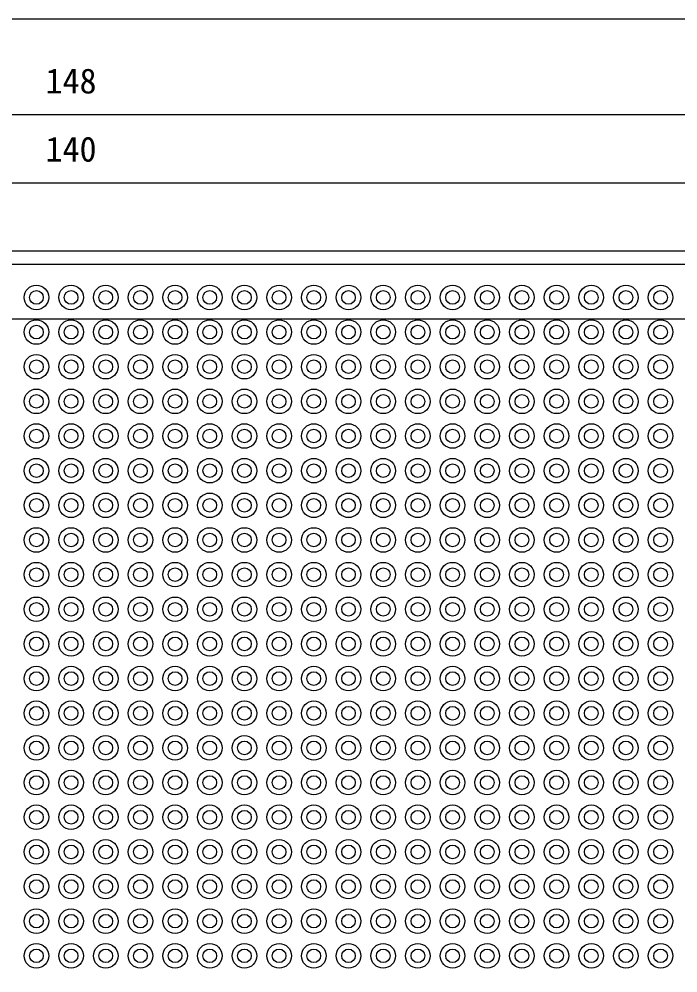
# Model space of a CAD drawing. Units: millimetres on the paper. Extents: x -95 to 95, y -138 to 138.
# Drawn here: x -3.8 to 44.5, y 68.6 to 138.5 of the extents above; entities that cross this region are included whole.
import ezdxf
from ezdxf.enums import TextEntityAlignment as Align

# ---------------------------------------------------------------- set-up
doc = ezdxf.new("R2010")
doc.units = ezdxf.units.MM
for name, color, linetype in [('0-0', 4, 'Continuous'), ('0-1', 7, 'Continuous'), ('0-2', 7, 'Continuous')]:
    doc.layers.add(name, color=color, linetype=linetype)
doc.styles.add('ＭＳ ゴシック', font='')
doc.styles.get('ＭＳ ゴシック').set_extended_font_data('MS Gothic')

msp = doc.modelspace()

# ---------------------------------------------------------------- linework, layer by layer
at = {"layer": '0-0', "color": 7}
msp.add_line((95, 138.5), (-95, 138.5), dxfattribs=at)
at = {"layer": '0-0'}
for p, q in [((-74, 131.5), (74, 131.5)), ((-70, 126.5), (70, 126.5)), ((79, 116.5), (-73, 116.5))]:
    msp.add_line(p, q, dxfattribs=at)
at = {"layer": '0-1'}
msp.add_line((64, 120.5), (-64, 120.5), dxfattribs=at)
msp.add_lwpolyline([(-74, -88.5), (74, -88.5), (74, 121.5), (-74, 121.5)], close=True, dxfattribs=at)
at = {"layer": '0-2'}
for centre, radius in [((-2.54, 118.1), 0.9), ((0, 118.1), 0.9), ((2.54, 118.1), 0.9), ((5.08, 118.1), 0.9), ((7.62, 118.1), 0.9), ((10.16, 118.1), 0.9), ((12.7, 118.1), 0.9), ((15.24, 118.1), 0.9), ((17.78, 118.1), 0.9), ((20.32, 118.1), 0.9), ((22.86, 118.1), 0.9), ((25.4, 118.1), 0.9), ((27.94, 118.1), 0.9), ((30.48, 118.1), 0.9), ((33.02, 118.1), 0.9), ((35.56, 118.1), 0.9), ((38.1, 118.1), 0.9), ((40.64, 118.1), 0.9), ((43.18, 118.1), 0.9), ((-2.54, 118.1), 0.5), ((0, 118.1), 0.5), ((2.54, 118.1), 0.5), ((5.08, 118.1), 0.5), ((7.62, 118.1), 0.5), ((10.16, 118.1), 0.5), ((12.7, 118.1), 0.5), ((15.24, 118.1), 0.5), ((17.78, 118.1), 0.5), ((20.32, 118.1), 0.5), ((22.86, 118.1), 0.5), ((25.4, 118.1), 0.5), ((27.94, 118.1), 0.5), ((30.48, 118.1), 0.5), ((33.02, 118.1), 0.5), ((35.56, 118.1), 0.5), ((38.1, 118.1), 0.5), ((40.64, 118.1), 0.5), ((43.18, 118.1), 0.5), ((-2.54, 115.56), 0.9), ((-2.54, 115.56), 0.5), ((0, 115.56), 0.9), ((0, 115.56), 0.5), ((2.54, 115.56), 0.9), ((2.54, 115.56), 0.5), ((5.08, 115.56), 0.9), ((5.08, 115.56), 0.5), ((7.62, 115.56), 0.9), ((7.62, 115.56), 0.5), ((10.16, 115.56), 0.9), ((10.16, 115.56), 0.5), ((12.7, 115.56), 0.9), ((12.7, 115.56), 0.5), ((15.24, 115.56), 0.9), ((15.24, 115.56), 0.5), ((17.78, 115.56), 0.9), ((17.78, 115.56), 0.5), ((20.32, 115.56), 0.9), ((20.32, 115.56), 0.5), ((22.86, 115.56), 0.9), ((22.86, 115.56), 0.5), ((25.4, 115.56), 0.9), ((25.4, 115.56), 0.5), ((27.94, 115.56), 0.9), ((27.94, 115.56), 0.5), ((30.48, 115.56), 0.9), ((30.48, 115.56), 0.5), ((33.02, 115.56), 0.9), ((33.02, 115.56), 0.5), ((35.56, 115.56), 0.9), ((35.56, 115.56), 0.5), ((38.1, 115.56), 0.9), ((38.1, 115.56), 0.5), ((40.64, 115.56), 0.9), ((40.64, 115.56), 0.5), ((43.18, 115.56), 0.9), ((43.18, 115.56), 0.5), ((-2.54, 113.02), 0.9), ((-2.54, 113.02), 0.5), ((0, 113.02), 0.9), ((0, 113.02), 0.5), ((2.54, 113.02), 0.9), ((2.54, 113.02), 0.5), ((5.08, 113.02), 0.9), ((5.08, 113.02), 0.5), ((7.62, 113.02), 0.9), ((7.62, 113.02), 0.5), ((10.16, 113.02), 0.9), ((10.16, 113.02), 0.5), ((12.7, 113.02), 0.9), ((12.7, 113.02), 0.5), ((15.24, 113.02), 0.9), ((15.24, 113.02), 0.5), ((17.78, 113.02), 0.9), ((17.78, 113.02), 0.5), ((20.32, 113.02), 0.9), ((20.32, 113.02), 0.5), ((22.86, 113.02), 0.9), ((22.86, 113.02), 0.5), ((25.4, 113.02), 0.9), ((25.4, 113.02), 0.5), ((27.94, 113.02), 0.9), ((27.94, 113.02), 0.5), ((30.48, 113.02), 0.9), ((30.48, 113.02), 0.5), ((33.02, 113.02), 0.9), ((33.02, 113.02), 0.5), ((35.56, 113.02), 0.9), ((35.56, 113.02), 0.5), ((38.1, 113.02), 0.9), ((38.1, 113.02), 0.5), ((40.64, 113.02), 0.9), ((40.64, 113.02), 0.5), ((43.18, 113.02), 0.9), ((43.18, 113.02), 0.5), ((-2.54, 110.48), 0.9), ((0, 110.48), 0.9), ((2.54, 110.48), 0.9), ((5.08, 110.48), 0.9), ((7.62, 110.48), 0.9), ((10.16, 110.48), 0.9), ((12.7, 110.48), 0.9), ((15.24, 110.48), 0.9), ((17.78, 110.48), 0.9), ((20.32, 110.48), 0.9), ((22.86, 110.48), 0.9), ((25.4, 110.48), 0.9), ((27.94, 110.48), 0.9), ((30.48, 110.48), 0.9), ((33.02, 110.48), 0.9), ((35.56, 110.48), 0.9), ((38.1, 110.48), 0.9), ((40.64, 110.48), 0.9), ((43.18, 110.48), 0.9), ((-2.54, 110.48), 0.5), ((0, 110.48), 0.5), ((2.54, 110.48), 0.5), ((5.08, 110.48), 0.5), ((7.62, 110.48), 0.5), ((10.16, 110.48), 0.5), ((12.7, 110.48), 0.5), ((15.24, 110.48), 0.5), ((17.78, 110.48), 0.5), ((20.32, 110.48), 0.5), ((22.86, 110.48), 0.5), ((25.4, 110.48), 0.5), ((27.94, 110.48), 0.5), ((30.48, 110.48), 0.5), ((33.02, 110.48), 0.5), ((35.56, 110.48), 0.5), ((38.1, 110.48), 0.5), ((40.64, 110.48), 0.5), ((43.18, 110.48), 0.5), ((-2.54, 107.94), 0.9), ((-2.54, 107.94), 0.5), ((0, 107.94), 0.9), ((0, 107.94), 0.5), ((2.54, 107.94), 0.9), ((2.54, 107.94), 0.5), ((5.08, 107.94), 0.9), ((5.08, 107.94), 0.5), ((7.62, 107.94), 0.9), ((7.62, 107.94), 0.5), ((10.16, 107.94), 0.9), ((10.16, 107.94), 0.5), ((12.7, 107.94), 0.9), ((12.7, 107.94), 0.5), ((15.24, 107.94), 0.9), ((15.24, 107.94), 0.5), ((17.78, 107.94), 0.9), ((17.78, 107.94), 0.5), ((20.32, 107.94), 0.9), ((20.32, 107.94), 0.5), ((22.86, 107.94), 0.9), ((22.86, 107.94), 0.5), ((25.4, 107.94), 0.9), ((25.4, 107.94), 0.5), ((27.94, 107.94), 0.9), ((27.94, 107.94), 0.5), ((30.48, 107.94), 0.9), ((30.48, 107.94), 0.5), ((33.02, 107.94), 0.9), ((33.02, 107.94), 0.5), ((35.56, 107.94), 0.9), ((35.56, 107.94), 0.5), ((38.1, 107.94), 0.9), ((38.1, 107.94), 0.5), ((40.64, 107.94), 0.9), ((40.64, 107.94), 0.5), ((43.18, 107.94), 0.9), ((43.18, 107.94), 0.5), ((-2.54, 105.4), 0.9), ((0, 105.4), 0.9), ((2.54, 105.4), 0.9), ((5.08, 105.4), 0.9), ((7.62, 105.4), 0.9), ((10.16, 105.4), 0.9), ((12.7, 105.4), 0.9), ((15.24, 105.4), 0.9), ((17.78, 105.4), 0.9), ((20.32, 105.4), 0.9), ((22.86, 105.4), 0.9), ((25.4, 105.4), 0.9), ((27.94, 105.4), 0.9), ((30.48, 105.4), 0.9), ((33.02, 105.4), 0.9), ((35.56, 105.4), 0.9), ((38.1, 105.4), 0.9), ((40.64, 105.4), 0.9), ((43.18, 105.4), 0.9), ((-2.54, 105.4), 0.5), ((0, 105.4), 0.5), ((2.54, 105.4), 0.5), ((5.08, 105.4), 0.5), ((7.62, 105.4), 0.5), ((10.16, 105.4), 0.5), ((12.7, 105.4), 0.5), ((15.24, 105.4), 0.5), ((17.78, 105.4), 0.5), ((20.32, 105.4), 0.5), ((22.86, 105.4), 0.5), ((25.4, 105.4), 0.5), ((27.94, 105.4), 0.5), ((30.48, 105.4), 0.5), ((33.02, 105.4), 0.5), ((35.56, 105.4), 0.5), ((38.1, 105.4), 0.5), ((40.64, 105.4), 0.5), ((43.18, 105.4), 0.5), ((-2.54, 102.86), 0.9), ((0, 102.86), 0.9), ((2.54, 102.86), 0.9), ((5.08, 102.86), 0.9), ((7.62, 102.86), 0.9), ((10.16, 102.86), 0.9), ((12.7, 102.86), 0.9), ((15.24, 102.86), 0.9), ((17.78, 102.86), 0.9), ((20.32, 102.86), 0.9), ((22.86, 102.86), 0.9), ((25.4, 102.86), 0.9), ((27.94, 102.86), 0.9), ((30.48, 102.86), 0.9), ((33.02, 102.86), 0.9), ((35.56, 102.86), 0.9), ((38.1, 102.86), 0.9), ((40.64, 102.86), 0.9), ((43.18, 102.86), 0.9), ((-2.54, 102.86), 0.5), ((0, 102.86), 0.5), ((2.54, 102.86), 0.5), ((5.08, 102.86), 0.5), ((7.62, 102.86), 0.5), ((10.16, 102.86), 0.5), ((12.7, 102.86), 0.5), ((15.24, 102.86), 0.5), ((17.78, 102.86), 0.5), ((20.32, 102.86), 0.5), ((22.86, 102.86), 0.5), ((25.4, 102.86), 0.5), ((27.94, 102.86), 0.5), ((30.48, 102.86), 0.5), ((33.02, 102.86), 0.5), ((35.56, 102.86), 0.5), ((38.1, 102.86), 0.5), ((40.64, 102.86), 0.5), ((43.18, 102.86), 0.5), ((-2.54, 100.32), 0.9), ((-2.54, 100.32), 0.5), ((0, 100.32), 0.9), ((0, 100.32), 0.5), ((2.54, 100.32), 0.9), ((2.54, 100.32), 0.5), ((5.08, 100.32), 0.9), ((5.08, 100.32), 0.5), ((7.62, 100.32), 0.9), ((7.62, 100.32), 0.5), ((10.16, 100.32), 0.9), ((10.16, 100.32), 0.5), ((12.7, 100.32), 0.9), ((12.7, 100.32), 0.5), ((15.24, 100.32), 0.9), ((15.24, 100.32), 0.5), ((17.78, 100.32), 0.9), ((17.78, 100.32), 0.5), ((20.32, 100.32), 0.9), ((20.32, 100.32), 0.5), ((22.86, 100.32), 0.9), ((22.86, 100.32), 0.5), ((25.4, 100.32), 0.9), ((25.4, 100.32), 0.5), ((27.94, 100.32), 0.9), ((27.94, 100.32), 0.5), ((30.48, 100.32), 0.9), ((30.48, 100.32), 0.5), ((33.02, 100.32), 0.9), ((33.02, 100.32), 0.5), ((35.56, 100.32), 0.9), ((35.56, 100.32), 0.5), ((38.1, 100.32), 0.9), ((38.1, 100.32), 0.5), ((40.64, 100.32), 0.9), ((40.64, 100.32), 0.5), ((43.18, 100.32), 0.9), ((43.18, 100.32), 0.5), ((-2.54, 97.78), 0.9), ((0, 97.78), 0.9), ((2.54, 97.78), 0.9), ((5.08, 97.78), 0.9), ((7.62, 97.78), 0.9), ((10.16, 97.78), 0.9), ((12.7, 97.78), 0.9), ((15.24, 97.78), 0.9), ((17.78, 97.78), 0.9), ((20.32, 97.78), 0.9), ((22.86, 97.78), 0.9), ((25.4, 97.78), 0.9), ((27.94, 97.78), 0.9), ((30.48, 97.78), 0.9), ((33.02, 97.78), 0.9), ((35.56, 97.78), 0.9), ((38.1, 97.78), 0.9), ((40.64, 97.78), 0.9), ((43.18, 97.78), 0.9), ((-2.54, 97.78), 0.5), ((0, 97.78), 0.5), ((2.54, 97.78), 0.5), ((5.08, 97.78), 0.5), ((7.62, 97.78), 0.5), ((10.16, 97.78), 0.5), ((12.7, 97.78), 0.5), ((15.24, 97.78), 0.5), ((17.78, 97.78), 0.5), ((20.32, 97.78), 0.5), ((22.86, 97.78), 0.5), ((25.4, 97.78), 0.5), ((27.94, 97.78), 0.5), ((30.48, 97.78), 0.5), ((33.02, 97.78), 0.5), ((35.56, 97.78), 0.5), ((38.1, 97.78), 0.5), ((40.64, 97.78), 0.5), ((43.18, 97.78), 0.5), ((-2.54, 95.24), 0.9), ((0, 95.24), 0.9), ((2.54, 95.24), 0.9), ((5.08, 95.24), 0.9), ((7.62, 95.24), 0.9), ((10.16, 95.24), 0.9), ((12.7, 95.24), 0.9), ((15.24, 95.24), 0.9), ((17.78, 95.24), 0.9), ((20.32, 95.24), 0.9), ((22.86, 95.24), 0.9), ((25.4, 95.24), 0.9), ((27.94, 95.24), 0.9), ((30.48, 95.24), 0.9), ((33.02, 95.24), 0.9), ((35.56, 95.24), 0.9), ((38.1, 95.24), 0.9), ((40.64, 95.24), 0.9), ((43.18, 95.24), 0.9), ((-2.54, 95.24), 0.5), ((0, 95.24), 0.5), ((2.54, 95.24), 0.5), ((5.08, 95.24), 0.5), ((7.62, 95.24), 0.5), ((10.16, 95.24), 0.5), ((12.7, 95.24), 0.5), ((15.24, 95.24), 0.5), ((17.78, 95.24), 0.5), ((20.32, 95.24), 0.5), ((22.86, 95.24), 0.5), ((25.4, 95.24), 0.5), ((27.94, 95.24), 0.5), ((30.48, 95.24), 0.5), ((33.02, 95.24), 0.5), ((35.56, 95.24), 0.5), ((38.1, 95.24), 0.5), ((40.64, 95.24), 0.5), ((43.18, 95.24), 0.5), ((-2.54, 92.7), 0.9), ((-2.54, 92.7), 0.5), ((0, 92.7), 0.9), ((0, 92.7), 0.5), ((2.54, 92.7), 0.9), ((2.54, 92.7), 0.5), ((5.08, 92.7), 0.9), ((5.08, 92.7), 0.5), ((7.62, 92.7), 0.9), ((7.62, 92.7), 0.5), ((10.16, 92.7), 0.9), ((10.16, 92.7), 0.5), ((12.7, 92.7), 0.9), ((12.7, 92.7), 0.5), ((15.24, 92.7), 0.9), ((15.24, 92.7), 0.5), ((17.78, 92.7), 0.9), ((17.78, 92.7), 0.5), ((20.32, 92.7), 0.9), ((20.32, 92.7), 0.5), ((22.86, 92.7), 0.9), ((22.86, 92.7), 0.5), ((25.4, 92.7), 0.9), ((25.4, 92.7), 0.5), ((27.94, 92.7), 0.9), ((27.94, 92.7), 0.5), ((30.48, 92.7), 0.9), ((30.48, 92.7), 0.5), ((33.02, 92.7), 0.9), ((33.02, 92.7), 0.5), ((35.56, 92.7), 0.9), ((35.56, 92.7), 0.5), ((38.1, 92.7), 0.9), ((38.1, 92.7), 0.5), ((40.64, 92.7), 0.9), ((40.64, 92.7), 0.5), ((43.18, 92.7), 0.9), ((43.18, 92.7), 0.5), ((-2.54, 90.16), 0.9), ((0, 90.16), 0.9), ((2.54, 90.16), 0.9), ((5.08, 90.16), 0.9), ((7.62, 90.16), 0.9), ((10.16, 90.16), 0.9), ((12.7, 90.16), 0.9), ((15.24, 90.16), 0.9), ((17.78, 90.16), 0.9), ((20.32, 90.16), 0.9), ((22.86, 90.16), 0.9), ((25.4, 90.16), 0.9), ((27.94, 90.16), 0.9), ((30.48, 90.16), 0.9), ((33.02, 90.16), 0.9), ((35.56, 90.16), 0.9), ((38.1, 90.16), 0.9), ((40.64, 90.16), 0.9), ((43.18, 90.16), 0.9), ((-2.54, 90.16), 0.5), ((0, 90.16), 0.5), ((2.54, 90.16), 0.5), ((5.08, 90.16), 0.5), ((7.62, 90.16), 0.5), ((10.16, 90.16), 0.5), ((12.7, 90.16), 0.5), ((15.24, 90.16), 0.5), ((17.78, 90.16), 0.5), ((20.32, 90.16), 0.5), ((22.86, 90.16), 0.5), ((25.4, 90.16), 0.5), ((27.94, 90.16), 0.5), ((30.48, 90.16), 0.5), ((33.02, 90.16), 0.5), ((35.56, 90.16), 0.5), ((38.1, 90.16), 0.5), ((40.64, 90.16), 0.5), ((43.18, 90.16), 0.5), ((-2.54, 87.62), 0.9), ((-2.54, 87.62), 0.5), ((0, 87.62), 0.9), ((0, 87.62), 0.5), ((2.54, 87.62), 0.9), ((2.54, 87.62), 0.5), ((5.08, 87.62), 0.9), ((5.08, 87.62), 0.5), ((7.62, 87.62), 0.9), ((7.62, 87.62), 0.5), ((10.16, 87.62), 0.9), ((10.16, 87.62), 0.5), ((12.7, 87.62), 0.9), ((12.7, 87.62), 0.5), ((15.24, 87.62), 0.9), ((15.24, 87.62), 0.5), ((17.78, 87.62), 0.9), ((17.78, 87.62), 0.5), ((20.32, 87.62), 0.9), ((20.32, 87.62), 0.5), ((22.86, 87.62), 0.9), ((22.86, 87.62), 0.5), ((25.4, 87.62), 0.9), ((25.4, 87.62), 0.5), ((27.94, 87.62), 0.9), ((27.94, 87.62), 0.5), ((30.48, 87.62), 0.9), ((30.48, 87.62), 0.5), ((33.02, 87.62), 0.9), ((33.02, 87.62), 0.5), ((35.56, 87.62), 0.9), ((35.56, 87.62), 0.5), ((38.1, 87.62), 0.9), ((38.1, 87.62), 0.5), ((40.64, 87.62), 0.9), ((40.64, 87.62), 0.5), ((43.18, 87.62), 0.9), ((43.18, 87.62), 0.5), ((-2.54, 85.08), 0.9), ((-2.54, 85.08), 0.5), ((0, 85.08), 0.9), ((0, 85.08), 0.5), ((2.54, 85.08), 0.9), ((2.54, 85.08), 0.5), ((5.08, 85.08), 0.9), ((5.08, 85.08), 0.5), ((7.62, 85.08), 0.9), ((7.62, 85.08), 0.5), ((10.16, 85.08), 0.9), ((10.16, 85.08), 0.5), ((12.7, 85.08), 0.9), ((12.7, 85.08), 0.5), ((15.24, 85.08), 0.9), ((15.24, 85.08), 0.5), ((17.78, 85.08), 0.9), ((17.78, 85.08), 0.5), ((20.32, 85.08), 0.9), ((20.32, 85.08), 0.5), ((22.86, 85.08), 0.9), ((22.86, 85.08), 0.5), ((25.4, 85.08), 0.9), ((25.4, 85.08), 0.5), ((27.94, 85.08), 0.9), ((27.94, 85.08), 0.5), ((30.48, 85.08), 0.9), ((30.48, 85.08), 0.5), ((33.02, 85.08), 0.9), ((33.02, 85.08), 0.5), ((35.56, 85.08), 0.9), ((35.56, 85.08), 0.5), ((38.1, 85.08), 0.9), ((38.1, 85.08), 0.5), ((40.64, 85.08), 0.9), ((40.64, 85.08), 0.5), ((43.18, 85.08), 0.9), ((43.18, 85.08), 0.5), ((-2.54, 82.54), 0.9), ((0, 82.54), 0.9), ((2.54, 82.54), 0.9), ((5.08, 82.54), 0.9), ((7.62, 82.54), 0.9), ((10.16, 82.54), 0.9), ((12.7, 82.54), 0.9), ((15.24, 82.54), 0.9), ((17.78, 82.54), 0.9), ((20.32, 82.54), 0.9), ((22.86, 82.54), 0.9), ((25.4, 82.54), 0.9), ((27.94, 82.54), 0.9), ((30.48, 82.54), 0.9), ((33.02, 82.54), 0.9), ((35.56, 82.54), 0.9), ((38.1, 82.54), 0.9), ((40.64, 82.54), 0.9), ((43.18, 82.54), 0.9), ((-2.54, 82.54), 0.5), ((0, 82.54), 0.5), ((2.54, 82.54), 0.5), ((5.08, 82.54), 0.5), ((7.62, 82.54), 0.5), ((10.16, 82.54), 0.5), ((12.7, 82.54), 0.5), ((15.24, 82.54), 0.5), ((17.78, 82.54), 0.5), ((20.32, 82.54), 0.5), ((22.86, 82.54), 0.5), ((25.4, 82.54), 0.5), ((27.94, 82.54), 0.5), ((30.48, 82.54), 0.5), ((33.02, 82.54), 0.5), ((35.56, 82.54), 0.5), ((38.1, 82.54), 0.5), ((40.64, 82.54), 0.5), ((43.18, 82.54), 0.5), ((-2.54, 80), 0.9), ((-2.54, 80), 0.5), ((0, 80), 0.9), ((0, 80), 0.5), ((2.54, 80), 0.9), ((2.54, 80), 0.5), ((5.08, 80), 0.9), ((5.08, 80), 0.5), ((7.62, 80), 0.9), ((7.62, 80), 0.5), ((10.16, 80), 0.9), ((10.16, 80), 0.5), ((12.7, 80), 0.9), ((12.7, 80), 0.5), ((15.24, 80), 0.9), ((15.24, 80), 0.5), ((17.78, 80), 0.9), ((17.78, 80), 0.5), ((20.32, 80), 0.9), ((20.32, 80), 0.5), ((22.86, 80), 0.9), ((22.86, 80), 0.5), ((25.4, 80), 0.9), ((25.4, 80), 0.5), ((27.94, 80), 0.9), ((27.94, 80), 0.5), ((30.48, 80), 0.9), ((30.48, 80), 0.5), ((33.02, 80), 0.9), ((33.02, 80), 0.5), ((35.56, 80), 0.9), ((35.56, 80), 0.5), ((38.1, 80), 0.9), ((38.1, 80), 0.5), ((40.64, 80), 0.9), ((40.64, 80), 0.5), ((43.18, 80), 0.9), ((43.18, 80), 0.5), ((-2.54, 77.46), 0.9), ((0, 77.46), 0.9), ((2.54, 77.46), 0.9), ((5.08, 77.46), 0.9), ((7.62, 77.46), 0.9), ((10.16, 77.46), 0.9), ((12.7, 77.46), 0.9), ((15.24, 77.46), 0.9), ((17.78, 77.46), 0.9), ((20.32, 77.46), 0.9), ((22.86, 77.46), 0.9), ((25.4, 77.46), 0.9), ((27.94, 77.46), 0.9), ((30.48, 77.46), 0.9), ((33.02, 77.46), 0.9), ((35.56, 77.46), 0.9), ((38.1, 77.46), 0.9), ((40.64, 77.46), 0.9), ((43.18, 77.46), 0.9), ((-2.54, 77.46), 0.5), ((0, 77.46), 0.5), ((2.54, 77.46), 0.5), ((5.08, 77.46), 0.5), ((7.62, 77.46), 0.5), ((10.16, 77.46), 0.5), ((12.7, 77.46), 0.5), ((15.24, 77.46), 0.5), ((17.78, 77.46), 0.5), ((20.32, 77.46), 0.5), ((22.86, 77.46), 0.5), ((25.4, 77.46), 0.5), ((27.94, 77.46), 0.5), ((30.48, 77.46), 0.5), ((33.02, 77.46), 0.5), ((35.56, 77.46), 0.5), ((38.1, 77.46), 0.5), ((40.64, 77.46), 0.5), ((43.18, 77.46), 0.5), ((-2.54, 74.92), 0.9), ((0, 74.92), 0.9), ((2.54, 74.92), 0.9), ((5.08, 74.92), 0.9), ((7.62, 74.92), 0.9), ((10.16, 74.92), 0.9), ((12.7, 74.92), 0.9), ((15.24, 74.92), 0.9), ((17.78, 74.92), 0.9), ((20.32, 74.92), 0.9), ((22.86, 74.92), 0.9), ((25.4, 74.92), 0.9), ((27.94, 74.92), 0.9), ((30.48, 74.92), 0.9), ((33.02, 74.92), 0.9), ((35.56, 74.92), 0.9), ((38.1, 74.92), 0.9), ((40.64, 74.92), 0.9), ((43.18, 74.92), 0.9), ((-2.54, 74.92), 0.5), ((0, 74.92), 0.5), ((2.54, 74.92), 0.5), ((5.08, 74.92), 0.5), ((7.62, 74.92), 0.5), ((10.16, 74.92), 0.5), ((12.7, 74.92), 0.5), ((15.24, 74.92), 0.5), ((17.78, 74.92), 0.5), ((20.32, 74.92), 0.5), ((22.86, 74.92), 0.5), ((25.4, 74.92), 0.5), ((27.94, 74.92), 0.5), ((30.48, 74.92), 0.5), ((33.02, 74.92), 0.5), ((35.56, 74.92), 0.5), ((38.1, 74.92), 0.5), ((40.64, 74.92), 0.5), ((43.18, 74.92), 0.5), ((-2.54, 72.38), 0.9), ((-2.54, 72.38), 0.5), ((0, 72.38), 0.9), ((0, 72.38), 0.5), ((2.54, 72.38), 0.9), ((2.54, 72.38), 0.5), ((5.08, 72.38), 0.9), ((5.08, 72.38), 0.5), ((7.62, 72.38), 0.9), ((7.62, 72.38), 0.5), ((10.16, 72.38), 0.9), ((10.16, 72.38), 0.5), ((12.7, 72.38), 0.9), ((12.7, 72.38), 0.5), ((15.24, 72.38), 0.9), ((15.24, 72.38), 0.5), ((17.78, 72.38), 0.9), ((17.78, 72.38), 0.5), ((20.32, 72.38), 0.9), ((20.32, 72.38), 0.5), ((22.86, 72.38), 0.9), ((22.86, 72.38), 0.5), ((25.4, 72.38), 0.9), ((25.4, 72.38), 0.5), ((27.94, 72.38), 0.9), ((27.94, 72.38), 0.5), ((30.48, 72.38), 0.9), ((30.48, 72.38), 0.5), ((33.02, 72.38), 0.9), ((33.02, 72.38), 0.5), ((35.56, 72.38), 0.9), ((35.56, 72.38), 0.5), ((38.1, 72.38), 0.9), ((38.1, 72.38), 0.5), ((40.64, 72.38), 0.9), ((40.64, 72.38), 0.5), ((43.18, 72.38), 0.9), ((43.18, 72.38), 0.5), ((-2.54, 69.84), 0.9), ((0, 69.84), 0.9), ((2.54, 69.84), 0.9), ((5.08, 69.84), 0.9), ((7.62, 69.84), 0.9), ((10.16, 69.84), 0.9), ((12.7, 69.84), 0.9), ((15.24, 69.84), 0.9), ((17.78, 69.84), 0.9), ((20.32, 69.84), 0.9), ((22.86, 69.84), 0.9), ((25.4, 69.84), 0.9), ((27.94, 69.84), 0.9), ((30.48, 69.84), 0.9), ((33.02, 69.84), 0.9), ((35.56, 69.84), 0.9), ((38.1, 69.84), 0.9), ((40.64, 69.84), 0.9), ((43.18, 69.84), 0.9), ((-2.54, 69.84), 0.5), ((0, 69.84), 0.5), ((2.54, 69.84), 0.5), ((5.08, 69.84), 0.5), ((7.62, 69.84), 0.5), ((10.16, 69.84), 0.5), ((12.7, 69.84), 0.5), ((15.24, 69.84), 0.5), ((17.78, 69.84), 0.5), ((20.32, 69.84), 0.5), ((22.86, 69.84), 0.5), ((25.4, 69.84), 0.5), ((27.94, 69.84), 0.5), ((30.48, 69.84), 0.5), ((33.02, 69.84), 0.5), ((35.56, 69.84), 0.5), ((38.1, 69.84), 0.5), ((40.64, 69.84), 0.5), ((43.18, 69.84), 0.5)]:
    msp.add_circle(centre, radius, dxfattribs=at)

# ---------------------------------------------------------------- texts
at = {"layer": '0-0', "style": 'ＭＳ ゴシック'}
for s, p in [('148', (-1.875, 132.5)), ('140', (-1.875, 127.5))]:
    msp.add_text(s, height=1.833, dxfattribs=at).set_placement(p, align=Align.BOTTOM_LEFT)

doc.saveas('drawing.dxf')
